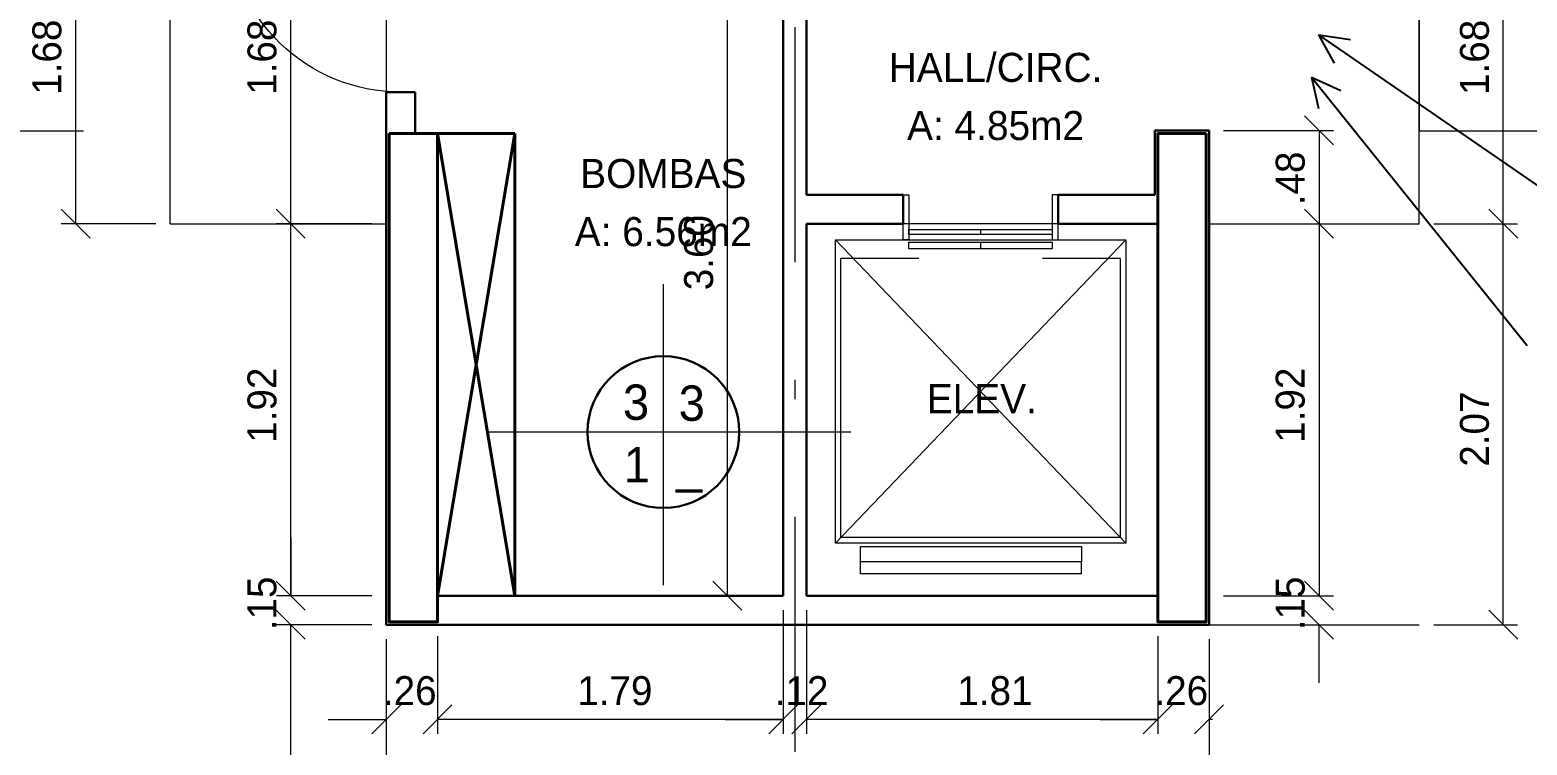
# Model space of a CAD drawing. Header units: metres. Extents: x -4.2 to 85, y -21.1 to 42.
# Drawn here: x 26.55 to 34.28, y 18.77 to 22.46 of the extents above; entities that cross this region are included whole.
import ezdxf
from ezdxf.enums import TextEntityAlignment as Align

# ---------------------------------------------------------------- set-up
doc = ezdxf.new("R2010")
doc.units = ezdxf.units.M
doc.header["$MEASUREMENT"] = 0
doc.linetypes.add('DGN Style 2', pattern=[1.517359, 0.910415, -0.606944])
doc.linetypes.add('DGN Style 4', pattern=[2.429291, 1.213887, -0.606944, 0.001517, -0.606944])
for name, color, linetype, lineweight in [('Level 1', 7, 'Continuous', 0), ('Level 23', 7, 'Continuous', 0), ('Level 24', 7, 'Continuous', 0), ('Level 28', 7, 'Continuous', 0), ('Level 29', 7, 'Continuous', 0), ('Level 31', 7, 'Continuous', 0), ('Level 42', 7, 'Continuous', 0), ('Level 8', 7, 'Continuous', 0)]:
    doc.layers.add(name, color=color, linetype=linetype, lineweight=lineweight)
doc.layers.add('Vazio', color=1, linetype='Continuous')
doc.styles.add('Style-CIVIL', font='CIVIL.shx')
doc.styles.add('Style-INTL_ENGINEERING', font='INTL_ENGINEERING.shx')
doc.dimstyles.get("Standard").update_dxf_attribs({"dimtxt": 0.18, "dimasz": 0.18, "dimexe": 0.18, "dimexo": 0.0625, "dimgap": 0.09, "dimtad": 0, "dimtih": 1, "dimtoh": 1, "dimdec": 4, "dimzin": 1, "dimdsep": 46, "dimtxsty": 'Standard', "dimcen": 0, "dimadec": 0, "dimazin": 0, "dimtfac": 1, "dimtdec": 4, "dimtofl": 0, "dimtmove": 0, "dimatfit": 3, "dimfxl": 0, "dimtolj": 1, "dimtzin": 1, "dimarcsym": 0})

# ---------------------------------------------------------------- blocks, each defined once
blk = doc.blocks.new('*D77')
at = {"layer": 'Defpoints'}
for p in [(26.7855, 23.139), (27.2738, 23.139), (26.7855, 22.299), (27.2738, 21.459)]:
    blk.add_point(p, dxfattribs=at)
at = {"layer": 'Level 23', "color": 2, "linetype": 'Continuous', "lineweight": 0}
for p, q in [((26.7109, 23.2137), (26.8601, 23.0644)), ((27.1996, 23.139), (26.7112, 23.139)), ((26.7855, 21.459), (26.7855, 23.139)), ((26.8601, 21.3844), (26.7109, 21.5337)), ((27.1996, 21.459), (26.7112, 21.459))]:
    blk.add_line(p, q, dxfattribs=at)
at = {"layer": 'Level 23', "color": 2, "linetype": 'Continuous', "lineweight": 0, "style": 'Style-INTL_ENGINEERING'}
blk.add_text('1.68', height=0.14925, rotation=90, dxfattribs=at).set_placement((26.6366, 22.1245), align=Align.MIDDLE_LEFT)
blk = doc.blocks.new('_Oblique')
at = {"color": 0, "linetype": 'ByBlock', "lineweight": -2}
blk.add_line((0.5, 0.5), (-0.5, -0.5), dxfattribs=at)
blk = doc.blocks.new('*D87')
at = {"layer": 'Defpoints'}
for p in [(30.5596, 19.5392), (32.3745, 19.4046), (30.5596, 18.9005), (31.467, 18.9005)]:
    blk.add_point(p, dxfattribs=at)
at = {"layer": 'Level 23', "color": 2, "linetype": 'Continuous', "lineweight": 0}
for p, q in [((30.5596, 19.465), (30.5596, 18.8262)), ((32.3745, 19.3304), (32.3745, 18.8262)), ((30.4849, 18.8258), (30.6342, 18.9751)), ((32.4492, 18.9751), (32.2999, 18.8258)), ((32.3745, 18.9005), (30.5596, 18.9005))]:
    blk.add_line(p, q, dxfattribs=at)
at = {"layer": 'Level 23', "color": 2, "linetype": 'Continuous', "lineweight": 0, "style": 'Style-INTL_ENGINEERING'}
blk.add_text('1.81', height=0.14925, dxfattribs=at).set_placement((31.339, 19.0493), align=Align.MIDDLE_LEFT)
blk = doc.blocks.new('*D88')
at = {"layer": 'Defpoints'}
for p in [(30.4396, 19.5392), (30.5596, 19.5392), (30.4396, 18.9005), (30.4996, 18.9005)]:
    blk.add_point(p, dxfattribs=at)
at = {"layer": 'Level 23', "color": 2, "linetype": 'Continuous', "lineweight": 0}
for p, q in [((30.4396, 19.465), (30.4396, 18.8262)), ((30.5596, 19.465), (30.5596, 18.8262)), ((30.5142, 18.9751), (30.3649, 18.8258)), ((30.4849, 18.8258), (30.6342, 18.9751)), ((30.1403, 18.9005), (30.4396, 18.9005)), ((30.603, 18.9005), (30.5596, 18.9005))]:
    blk.add_line(p, q, dxfattribs=at)
at = {"layer": 'Level 23', "color": 2, "linetype": 'Continuous', "lineweight": 0, "style": 'Style-INTL_ENGINEERING'}
blk.add_text('.12', height=0.14925, dxfattribs=at).set_placement((30.3961, 19.0493), align=Align.MIDDLE_LEFT)
blk = doc.blocks.new('*D89')
at = {"layer": 'Defpoints'}
for p in [(30.4396, 19.5392), (28.6545, 19.4046), (28.6545, 18.9005), (29.547, 18.9005)]:
    blk.add_point(p, dxfattribs=at)
at = {"layer": 'Level 23', "color": 2, "linetype": 'Continuous', "lineweight": 0}
for p, q in [((30.4396, 19.465), (30.4396, 18.8262)), ((28.6545, 19.3304), (28.6545, 18.8262)), ((28.5799, 18.8258), (28.7292, 18.9751)), ((30.5142, 18.9751), (30.3649, 18.8258)), ((30.4396, 18.9005), (28.6545, 18.9005))]:
    blk.add_line(p, q, dxfattribs=at)
at = {"layer": 'Level 23', "color": 2, "linetype": 'Continuous', "lineweight": 0, "style": 'Style-INTL_ENGINEERING'}
blk.add_text('1.79', height=0.14925, dxfattribs=at).set_placement((29.3761, 19.0493), align=Align.MIDDLE_LEFT)
blk = doc.blocks.new('*D90')
at = {"layer": 'Defpoints'}
for p in [(28.3895, 19.3892), (28.6545, 19.4046), (28.3895, 18.9005), (28.522, 18.9005)]:
    blk.add_point(p, dxfattribs=at)
at = {"layer": 'Level 23', "color": 2, "linetype": 'Continuous', "lineweight": 0}
for p, q in [((28.3895, 19.315), (28.3895, 18.8262)), ((28.6545, 19.3304), (28.6545, 18.8262)), ((28.4642, 18.9751), (28.3149, 18.8258)), ((28.5799, 18.8258), (28.7292, 18.9751)), ((28.0903, 18.9005), (28.3895, 18.9005)), ((28.6719, 18.9005), (28.6545, 18.9005))]:
    blk.add_line(p, q, dxfattribs=at)
at = {"layer": 'Level 23', "color": 2, "linetype": 'Continuous', "lineweight": 0, "style": 'Style-INTL_ENGINEERING'}
blk.add_text('.26', height=0.14925, dxfattribs=at).set_placement((28.3722, 19.0493), align=Align.MIDDLE_LEFT)
blk = doc.blocks.new('*D86')
at = {"layer": 'Defpoints'}
for p in [(32.3745, 19.4046), (32.6395, 19.3892), (32.3745, 18.9005), (32.507, 18.9005)]:
    blk.add_point(p, dxfattribs=at)
at = {"layer": 'Level 23', "color": 2, "linetype": 'Continuous', "lineweight": 0}
for p, q in [((32.3745, 19.3304), (32.3745, 18.8262)), ((32.6395, 19.315), (32.6395, 18.8262)), ((32.4492, 18.9751), (32.2999, 18.8258)), ((32.5649, 18.8258), (32.7142, 18.9751)), ((32.0753, 18.9005), (32.3745, 18.9005)), ((32.6569, 18.9005), (32.6395, 18.9005))]:
    blk.add_line(p, q, dxfattribs=at)
at = {"layer": 'Level 23', "color": 2, "linetype": 'Continuous', "lineweight": 0, "style": 'Style-INTL_ENGINEERING'}
blk.add_text('.26', height=0.14925, dxfattribs=at).set_placement((32.3572, 19.0493), align=Align.MIDDLE_LEFT)
blk = doc.blocks.new('*D118')
at = {"layer": 'Defpoints'}
for p in [(33.7253, 23.1372), (34.1588, 23.1372), (34.1588, 22.2981), (33.7253, 21.459)]:
    blk.add_point(p, dxfattribs=at)
at = {"layer": 'Level 23', "color": 2, "linetype": 'Continuous', "lineweight": 0}
for p, q in [((34.0842, 23.2119), (34.2334, 23.0626)), ((33.7995, 23.1372), (34.2331, 23.1372)), ((34.1588, 21.459), (34.1588, 23.1372)), ((34.2334, 21.3844), (34.0842, 21.5337)), ((33.7995, 21.459), (34.2331, 21.459))]:
    blk.add_line(p, q, dxfattribs=at)
at = {"layer": 'Level 23', "color": 2, "linetype": 'Continuous', "lineweight": 0, "style": 'Style-INTL_ENGINEERING'}
blk.add_text('1.68', height=0.14925, rotation=90, dxfattribs=at).set_placement((34.0099, 22.1236), align=Align.MIDDLE_LEFT)
blk = doc.blocks.new('*D117')
at = {"layer": 'Defpoints'}
for p in [(33.7253, 21.459), (34.1588, 21.459), (34.1588, 20.4241), (33.7253, 19.3892)]:
    blk.add_point(p, dxfattribs=at)
at = {"layer": 'Level 23', "color": 2, "linetype": 'Continuous', "lineweight": 0}
for p, q in [((34.0842, 21.5337), (34.2334, 21.3844)), ((33.7995, 21.459), (34.2331, 21.459)), ((34.1588, 19.3892), (34.1588, 21.459)), ((34.2334, 19.3146), (34.0842, 19.4639)), ((33.7995, 19.3892), (34.2331, 19.3892))]:
    blk.add_line(p, q, dxfattribs=at)
at = {"layer": 'Level 23', "color": 2, "linetype": 'Continuous', "lineweight": 0, "style": 'Style-INTL_ENGINEERING'}
blk.add_text('2.07', height=0.14925, rotation=90, dxfattribs=at).set_placement((34.0099, 20.205), align=Align.MIDDLE_LEFT)
blk = doc.blocks.new('*D135')
at = {"layer": 'Defpoints'}
for p in [(25.2942, 22.8468), (27.2738, 22.8468), (23.3146, 22.1596), (27.2738, 21.939)]:
    blk.add_point(p, dxfattribs=at)
at = {"layer": 'Level 23', "color": 2, "linetype": 'Continuous', "lineweight": 0}
for p, q in [((23.2399, 22.7721), (23.3892, 22.9214)), ((23.3146, 22.2339), (23.3146, 22.921)), ((27.3484, 22.9214), (27.1992, 22.7721)), ((27.2738, 22.0133), (27.2738, 22.921)), ((23.3146, 22.8468), (27.2738, 22.8468))]:
    blk.add_line(p, q, dxfattribs=at)
at = {"layer": 'Level 23', "color": 2, "linetype": 'Continuous', "lineweight": 0, "style": 'Style-INTL_ENGINEERING'}
blk.add_text('3.96', height=0.14925, dxfattribs=at).set_placement((25.0768, 22.9956), align=Align.MIDDLE_LEFT)
blk = doc.blocks.new('*D138')
at = {"layer": 'Defpoints'}
for p in [(33.7253, 22.8468), (35.7049, 22.8468), (37.6846, 22.1596), (33.7253, 21.9391)]:
    blk.add_point(p, dxfattribs=at)
at = {"layer": 'Level 23', "color": 2, "linetype": 'Continuous', "lineweight": 0}
for p, q in [((33.6507, 22.7721), (33.7999, 22.9214)), ((33.7253, 22.0133), (33.7253, 22.921)), ((37.7592, 22.9214), (37.6099, 22.7721)), ((37.6846, 22.2339), (37.6846, 22.921)), ((37.6846, 22.8468), (33.7253, 22.8468))]:
    blk.add_line(p, q, dxfattribs=at)
at = {"layer": 'Level 23', "color": 2, "linetype": 'Continuous', "lineweight": 0, "style": 'Style-INTL_ENGINEERING'}
blk.add_text('3.96', height=0.14925, dxfattribs=at).set_placement((35.4875, 22.9956), align=Align.MIDDLE_LEFT)
blk = doc.blocks.new('TerminatorOpen')
at = {"color": 0, "linetype": 'ByBlock', "lineweight": -2}
for q in [(-1, 0.5), (-1, 0), (-1, -0.5)]:
    blk.add_line((0, 0), q, dxfattribs=at)
blk = doc.blocks.new('*D195')
at = {"layer": 'Defpoints'}
for p in [(27.8964, 19.3892), (28.3895, 19.3892), (27.8964, 18.3992), (28.8642, 17.4091)]:
    blk.add_point(p, dxfattribs=at)
at = {"layer": 'Level 23', "color": 2, "linetype": 'Continuous', "lineweight": 0}
for p, q in [((27.8218, 19.4639), (27.971, 19.3146)), ((28.3153, 19.3892), (27.8222, 19.3892)), ((27.8964, 17.4091), (27.8964, 19.3892)), ((27.971, 17.3345), (27.8218, 17.4837)), ((28.79, 17.4091), (27.8222, 17.4091))]:
    blk.add_line(p, q, dxfattribs=at)
at = {"layer": 'Level 23', "color": 2, "linetype": 'Continuous', "lineweight": 0, "style": 'Style-INTL_ENGINEERING'}
blk.add_text('1.98', height=0.14925, rotation=90, dxfattribs=at).set_placement((27.7475, 18.2282), align=Align.MIDDLE_LEFT)
blk = doc.blocks.new('*D196')
at = {"layer": 'Defpoints'}
for p in [(27.8964, 19.5392), (28.3895, 19.5392), (27.8964, 19.4642), (28.3895, 19.3892)]:
    blk.add_point(p, dxfattribs=at)
at = {"layer": 'Level 23', "color": 2, "linetype": 'Continuous', "lineweight": 0}
for p, q in [((27.8964, 19.8385), (27.8964, 19.5392)), ((27.971, 19.4646), (27.8218, 19.6139)), ((28.3153, 19.5392), (27.8222, 19.5392)), ((27.8218, 19.4639), (27.971, 19.3146)), ((28.3153, 19.3892), (27.8222, 19.3892)), ((27.8964, 19.3608), (27.8964, 19.3892))]:
    blk.add_line(p, q, dxfattribs=at)
at = {"layer": 'Level 23', "color": 2, "linetype": 'Continuous', "lineweight": 0, "style": 'Style-INTL_ENGINEERING'}
blk.add_text('.15', height=0.14925, rotation=90, dxfattribs=at).set_placement((27.7475, 19.3608), align=Align.MIDDLE_LEFT)
blk = doc.blocks.new('*D197')
at = {"layer": 'Defpoints'}
for p in [(27.8964, 21.459), (28.3895, 21.459), (27.8964, 20.4991), (28.3895, 19.5392)]:
    blk.add_point(p, dxfattribs=at)
at = {"layer": 'Level 23', "color": 2, "linetype": 'Continuous', "lineweight": 0}
for p, q in [((27.8218, 21.5337), (27.971, 21.3844)), ((28.3153, 21.459), (27.8222, 21.459)), ((27.8964, 19.5392), (27.8964, 21.459)), ((27.971, 19.4646), (27.8218, 19.6139)), ((28.3153, 19.5392), (27.8222, 19.5392))]:
    blk.add_line(p, q, dxfattribs=at)
at = {"layer": 'Level 23', "color": 2, "linetype": 'Continuous', "lineweight": 0, "style": 'Style-INTL_ENGINEERING'}
blk.add_text('1.92', height=0.14925, rotation=90, dxfattribs=at).set_placement((27.7475, 20.3282), align=Align.MIDDLE_LEFT)
blk = doc.blocks.new('*D198')
at = {"layer": 'Defpoints'}
for p in [(27.2738, 23.139), (27.8964, 23.139), (27.8964, 22.299), (28.3895, 21.459)]:
    blk.add_point(p, dxfattribs=at)
at = {"layer": 'Level 23', "color": 2, "linetype": 'Continuous', "lineweight": 0}
for p, q in [((27.8218, 23.2137), (27.971, 23.0644)), ((27.3481, 23.139), (27.9707, 23.139)), ((27.8964, 21.459), (27.8964, 23.139)), ((27.971, 21.3844), (27.8218, 21.5337)), ((28.3153, 21.459), (27.8222, 21.459))]:
    blk.add_line(p, q, dxfattribs=at)
at = {"layer": 'Level 23', "color": 2, "linetype": 'Continuous', "lineweight": 0, "style": 'Style-INTL_ENGINEERING'}
blk.add_text('1.68', height=0.14925, rotation=90, dxfattribs=at).set_placement((27.7475, 22.1245), align=Align.MIDDLE_LEFT)
blk = doc.blocks.new('*D229')
at = {"layer": 'Defpoints'}
for p in [(30.1518, 23.139), (30.4395, 23.139), (30.1518, 21.3391), (30.4396, 19.5392)]:
    blk.add_point(p, dxfattribs=at)
at = {"layer": 'Level 23', "color": 2, "linetype": 'Continuous', "lineweight": 0}
for p, q in [((30.0771, 23.2137), (30.2264, 23.0644)), ((30.3653, 23.139), (30.0775, 23.139)), ((30.1518, 19.5392), (30.1518, 23.139)), ((30.2264, 19.4646), (30.0772, 19.6139)), ((30.3653, 19.5392), (30.0775, 19.5392))]:
    blk.add_line(p, q, dxfattribs=at)
at = {"layer": 'Level 23', "color": 2, "linetype": 'Continuous', "lineweight": 0, "style": 'Style-INTL_ENGINEERING'}
blk.add_text('3.60', height=0.14925, rotation=90.0003, dxfattribs=at).set_placement((30.0029, 21.1159), align=Align.MIDDLE_LEFT)
blk = doc.blocks.new('*D234')
at = {"layer": 'Defpoints'}
for p in [(32.6395, 21.459), (33.2073, 20.4991), (32.6395, 19.5392), (33.2073, 19.5392)]:
    blk.add_point(p, dxfattribs=at)
at = {"layer": 'Level 23', "color": 2, "linetype": 'Continuous', "lineweight": 0}
for p, q in [((33.1327, 21.5337), (33.2819, 21.3844)), ((32.7138, 21.459), (33.2815, 21.459)), ((33.2073, 21.459), (33.2073, 19.5392)), ((33.2819, 19.4646), (33.1327, 19.6139)), ((32.7138, 19.5392), (33.2815, 19.5392))]:
    blk.add_line(p, q, dxfattribs=at)
at = {"layer": 'Level 23', "color": 2, "linetype": 'Continuous', "lineweight": 0, "style": 'Style-INTL_ENGINEERING'}
blk.add_text('1.92', height=0.14925, rotation=90, dxfattribs=at).set_placement((33.0584, 20.3282), align=Align.MIDDLE_LEFT)
blk = doc.blocks.new('*D235')
at = {"layer": 'Defpoints'}
for p in [(32.6395, 19.5392), (33.2073, 19.4642), (32.6395, 19.3892), (33.2073, 19.3892)]:
    blk.add_point(p, dxfattribs=at)
at = {"layer": 'Level 23', "color": 2, "linetype": 'Continuous', "lineweight": 0}
for p, q in [((33.2819, 19.4646), (33.1327, 19.6139)), ((33.2073, 19.5677), (33.2073, 19.5392)), ((32.7138, 19.5392), (33.2815, 19.5392)), ((33.1327, 19.4639), (33.2819, 19.3146)), ((32.7138, 19.3892), (33.2815, 19.3892)), ((33.2073, 19.09), (33.2073, 19.3892))]:
    blk.add_line(p, q, dxfattribs=at)
at = {"layer": 'Level 23', "color": 2, "linetype": 'Continuous', "lineweight": 0, "style": 'Style-INTL_ENGINEERING'}
blk.add_text('.15', height=0.14925, rotation=90, dxfattribs=at).set_placement((33.0584, 19.3608), align=Align.MIDDLE_LEFT)
blk = doc.blocks.new('*D233')
at = {"layer": 'Defpoints'}
for p in [(32.6395, 21.9413), (33.2073, 21.7002), (32.6395, 21.459), (33.2073, 21.459)]:
    blk.add_point(p, dxfattribs=at)
at = {"layer": 'Level 23', "color": 2, "linetype": 'Continuous', "lineweight": 0}
for p, q in [((33.1327, 22.0159), (33.2819, 21.8667)), ((32.7138, 21.9413), (33.2815, 21.9413)), ((33.2073, 21.9413), (33.2073, 21.459)), ((33.2819, 21.3844), (33.1327, 21.5337)), ((32.7138, 21.459), (33.2815, 21.459))]:
    blk.add_line(p, q, dxfattribs=at)
at = {"layer": 'Level 23', "color": 2, "linetype": 'Continuous', "lineweight": 0, "style": 'Style-INTL_ENGINEERING'}
blk.add_text('.48', height=0.14925, rotation=90, dxfattribs=at).set_placement((33.0584, 21.5544), align=Align.MIDDLE_LEFT)
blk = doc.blocks.new('*D261')
at = {"layer": 'Defpoints'}
for p in [(32.6395, 19.3892), (32.6395, 18.3766), (33.887, 18.3766), (35.1345, 17.409)]:
    blk.add_point(p, dxfattribs=at)
at = {"layer": 'Level 23', "color": 2, "linetype": 'Continuous', "lineweight": 0}
for p, q in [((32.6395, 19.315), (32.6395, 18.3024)), ((32.5649, 18.302), (32.7142, 18.4512)), ((35.2091, 18.4512), (35.0598, 18.302)), ((35.1345, 17.4833), (35.1345, 18.4509)), ((35.1345, 18.3766), (32.6395, 18.3766))]:
    blk.add_line(p, q, dxfattribs=at)
at = {"layer": 'Level 23', "color": 2, "linetype": 'Continuous', "lineweight": 0, "style": 'Style-INTL_ENGINEERING'}
blk.add_text('2.49', height=0.14925, dxfattribs=at).set_placement((33.6737, 18.5255), align=Align.MIDDLE_LEFT)
blk = doc.blocks.new('*D262')
at = {"layer": 'Defpoints'}
for p in [(28.3895, 19.3892), (32.6395, 19.3892), (28.3895, 18.3766), (30.5145, 18.3766)]:
    blk.add_point(p, dxfattribs=at)
at = {"layer": 'Level 23', "color": 2, "linetype": 'Continuous', "lineweight": 0}
for p, q in [((28.3895, 19.315), (28.3895, 18.3024)), ((32.6395, 19.315), (32.6395, 18.3024)), ((28.3149, 18.302), (28.4642, 18.4512)), ((32.7142, 18.4512), (32.5649, 18.302)), ((32.6395, 18.3766), (28.3895, 18.3766))]:
    blk.add_line(p, q, dxfattribs=at)
at = {"layer": 'Level 23', "color": 2, "linetype": 'Continuous', "lineweight": 0, "style": 'Style-INTL_ENGINEERING'}
blk.add_text('4.25', height=0.14925, dxfattribs=at).set_placement((30.3018, 18.5255), align=Align.MIDDLE_LEFT)
blk = doc.blocks.new('*D263')
at = {"layer": 'Defpoints'}
for p in [(28.3895, 19.3892), (26.1642, 18.3766), (27.2769, 18.3766), (26.1642, 17.409)]:
    blk.add_point(p, dxfattribs=at)
at = {"layer": 'Level 23', "color": 2, "linetype": 'Continuous', "lineweight": 0}
for p, q in [((28.3895, 19.315), (28.3895, 18.3024)), ((26.0896, 18.302), (26.2389, 18.4512)), ((26.1642, 17.4833), (26.1642, 18.4509)), ((28.4642, 18.4512), (28.3149, 18.302)), ((28.3895, 18.3766), (26.1642, 18.3766))]:
    blk.add_line(p, q, dxfattribs=at)
at = {"layer": 'Level 23', "color": 2, "linetype": 'Continuous', "lineweight": 0, "style": 'Style-INTL_ENGINEERING'}
blk.add_text('2.23', height=0.14925, dxfattribs=at).set_placement((27.0642, 18.5255), align=Align.MIDDLE_LEFT)
blk = doc.blocks.new('INDESP_1')
at = {"layer": 'Level 29', "color": 4, "linetype": 'Continuous', "lineweight": 0}
for p, q in [((0.01506, -0.01301), (0.01506, 0.01257)), ((0, 0), (0.03099, 0))]:
    blk.add_line(p, q, dxfattribs=at)
at = {"layer": 'Level 29', "color": 4, "linetype": 'Continuous', "lineweight": 13}
blk.add_line((0.0221, 0), (0.02212, 0.00002), dxfattribs=at)
at = {"layer": 'Level 29', "color": 4, "linetype": 'Continuous', "lineweight": 30}
blk.add_circle((0.01506, -0.00001), 0.00645, dxfattribs=at)
at = {"layer": 'Level 29', "color": 4, "linetype": 'Continuous', "lineweight": 30, "style": 'Style-CIVIL'}
for s, p in [('3', (0.01162, 0.00103)), ('3', (0.01636, 0.00095)), ('1', (0.01169, -0.00428))]:
    blk.add_text(s, height=0.003, dxfattribs=at).set_placement(p)
blk.add_attdef('INDESP_1_379101', (0.01613, -0.00428), '', height=0.003, dxfattribs=at)
blk = doc.blocks.new('ELEV1')
at = {"color": 7, "linetype": 'Continuous', "lineweight": 30}
for p, q in [((-0.4, 0), (-0.4, 0.15)), ((0.4, 0), (0.4, 0.15))]:
    blk.add_line(p, q, dxfattribs=at)
at = {"color": 7, "linetype": 'Continuous', "lineweight": 0}
blk.add_line((-0.4, 0), (0.4, 0), dxfattribs=at)
at = {"color": 120, "linetype": 'Continuous', "lineweight": 0}
for p, q in [((-0.37, -0.03), (-0.37, -0.055)), ((0.37, -0.03), (-0.37, -0.03)), ((-0.37, -0.055), (0.37, -0.055)), ((0, -0.03), (0, -0.055)), ((0.37, -0.055), (0.37, -0.03)), ((0.75, -1.6489), (-0.75, -0.0827)), ((0.75, -0.0827), (-0.75, -1.6489)), ((-0.37, -0.095), (-0.37, -0.13)), ((0.37, -0.095), (-0.37, -0.095)), ((-0.37, -0.13), (0.37, -0.13)), ((0, -0.095), (0, -0.13)), ((0.37, -0.13), (0.37, -0.095)), ((-0.7213, -0.18), (-0.7213, -1.6202)), ((-0.7213, -0.18), (-0.32, -0.18)), ((0.32, -0.18), (0.7213, -0.18)), ((0.7213, -1.6202), (0.7213, -0.18)), ((-0.7213, -1.6202), (0.7213, -1.6202)), ((-0.5212, -1.8076), (-0.5213, -1.7452)), ((0.6213, -1.8076), (0.6213, -1.7451)), ((-0.5212, -1.8076), (0.6213, -1.8076))]:
    blk.add_line(p, q, dxfattribs=at)
at = {"color": 120, "linetype": 'Continuous', "lineweight": 0, "flags": 128}
for points in [[(-0.37, -0.0827), (-0.4, -0.0827), (-0.4, 0.15), (-0.37, 0.15)], [(0.37, -0.0826), (0.4, -0.0826), (0.4, 0.15), (0.37, 0.15)], [(-0.75, -1.6489), (0.75, -1.6489), (0.75, -0.0827), (-0.75, -0.0827)], [(-0.5213, -1.7452), (0.6213, -1.7451), (0.6212, -1.6651), (-0.5212, -1.6652)]]:
    blk.add_lwpolyline(points, close=True, dxfattribs=at)
blk = doc.blocks.new('P80D')
at = {"color": 7, "linetype": 'Continuous', "lineweight": 13}
for p, q in [((0.035, 0.975), (0.01, 0.975)), ((0.01, 0.975), (0.01, 0.075)), ((0.035, 0.075), (0.035, 0.975)), ((0.01, 0.075), (0.035, 0.075))]:
    blk.add_line(p, q, dxfattribs=at)
at = {"color": 7, "linetype": 'Continuous', "lineweight": 30}
for p, q in [((0, 0), (0, 0.15)), ((0.9, 0), (0.9, 0.15))]:
    blk.add_line(p, q, dxfattribs=at)
at = {"color": 7, "linetype": 'Continuous', "lineweight": 13}
blk.add_ellipse((-0.0046, 0.0749), major_axis=(0.9046, 0), ratio=0.995042, start_param=6.283183, end_param=7.810215, dxfattribs=at)

msp = doc.modelspace()

# ---------------------------------------------------------------- linework, layer by layer
at = {"layer": 'Level 1', "color": 3, "linetype": 'DGN Style 4', "lineweight": 0}
msp.add_line((30.4996, 27.5301), (30.4996, 11.4338), dxfattribs=at)
at = {"layer": 'Level 23', "color": 2, "linetype": 'DGN Style 4', "lineweight": 0}
msp.add_line((32.6395, 19.3892), (33.7253, 19.3892), dxfattribs=at)
at = {"layer": 'Level 31', "color": 30, "linetype": 'Continuous', "lineweight": 0}
for p, q in [((27.2738, 21.459), (27.2738, 23.139)), ((33.7253, 21.459), (33.7253, 23.1372)), ((27.2738, 21.459), (28.3895, 21.459)), ((32.6395, 21.459), (33.7253, 21.459))]:
    msp.add_line(p, q, dxfattribs=at)
at = {"layer": 'Level 42', "color": 7, "linetype": 'Continuous', "lineweight": 30}
for p, q in [((30.4396, 19.5392), (30.4395, 23.139)), ((30.5596, 21.609), (30.5595, 23.139)), ((28.3895, 19.3892), (28.3895, 22.1391)), ((28.3895, 22.1391), (28.5395, 22.139)), ((28.5395, 22.139), (28.5395, 21.9246)), ((32.3595, 21.9413), (32.6395, 21.9413)), ((32.3595, 21.9413), (32.3595, 21.609)), ((32.6395, 21.9413), (32.6395, 19.3892)), ((30.5595, 21.609), (31.0596, 21.609)), ((31.8596, 21.609), (32.3595, 21.609)), ((30.5596, 19.5392), (30.5595, 21.459)), ((30.5595, 21.459), (31.0596, 21.459)), ((31.8596, 21.459), (32.3745, 21.459)), ((30.4396, 19.5392), (28.6545, 19.5392)), ((32.3745, 19.5392), (30.5596, 19.5392)), ((32.6395, 19.3892), (28.3895, 19.3892))]:
    msp.add_line(p, q, dxfattribs=at)
at = {"layer": 'Level 42', "color": 7, "linetype": 'Continuous', "lineweight": 0}
msp.add_line((28.3895, 23.039), (28.3895, 22.1391), dxfattribs=at)
at = {"layer": 'Level 42', "color": 2, "linetype": 'Continuous', "lineweight": 40, "flags": 128}
for points in [[(28.4045, 21.9246), (28.6545, 21.9246), (28.6545, 19.4046), (28.4045, 19.4046)], [(32.6245, 21.9246), (32.3745, 21.9246), (32.3745, 19.4046), (32.6245, 19.4046)]]:
    msp.add_lwpolyline(points, close=True, dxfattribs=at)
at = {"layer": 'Level 8', "color": 7, "linetype": 'DGN Style 2', "lineweight": 0, "flags": 128}
msp.add_lwpolyline([(33.7253, 21.9391), (38.0346, 21.939), (38.0346, 22.689), (46.8646, 22.689), (46.8646, 21.289), (50.6245, 21.289), (50.6245, 14.579), (49.9246, 14.579), (49.9246, 14.079), (49.3745, 13.529), (39.8467, 13.529), (39.2267, 12.909), (31.9114, 12.909), (31.6938, 13.1263), (29.3053, 13.1263), (29.0877, 12.909), (21.7724, 12.909), (21.1524, 13.529), (11.6245, 13.529), (11.0746, 14.079), (11.0746, 14.579), (10.3745, 14.579), (10.3745, 21.289), (14.1346, 21.289), (14.1346, 22.689), (22.9645, 22.689), (22.9645, 21.939), (27.2738, 21.939), (27.2738, 26.7246), (33.7241, 26.7246), (33.7253, 21.9391)], dxfattribs=at)
at = {"layer": 'Vazio', "lineweight": 40}
for p, q in [((28.6545, 21.9246), (29.0545, 21.9246)), ((29.0545, 21.9246), (28.6545, 19.5392)), ((29.0545, 19.5392), (28.6545, 21.9246)), ((29.0545, 21.9246), (29.0545, 19.5392))]:
    msp.add_line(p, q, dxfattribs=at)

# ---------------------------------------------------------------- block references
at = {"layer": 'Level 29', "color": 4, "linetype": 'Continuous', "lineweight": 30, "xscale": 60.75003259634549, "yscale": 60.75003259634549, "zscale": 60.75003259634549}
msp.add_blockref('INDESP_1', (28.9062, 20.3844), dxfattribs=at).add_auto_attribs({'INDESP_1_379101': '_'})
at = {"layer": 'Level 42', "color": 172, "linetype": 'Continuous', "lineweight": 0, "yscale": -0.9999999999999998, "rotation": 270.0002668047177}
msp.add_blockref('P80D', (28.5395, 23.039), dxfattribs=at)
at = {"layer": 'Level 42', "color": 120, "linetype": 'Continuous', "lineweight": 0, "xscale": 1.000000000097578, "yscale": -1.000000000097578, "rotation": 179.999199585847}
msp.add_blockref('ELEV1', (31.4596, 21.4591), dxfattribs=at)

# ---------------------------------------------------------------- texts
at = {"layer": 'Level 24', "color": 2, "linetype": 'Continuous', "lineweight": 13, "char_height": 0.15, "attachment_point": 5, "line_spacing_factor": 1.200006, "style": 'Style-INTL_ENGINEERING'}
for s, insert in [('HALL/CIRC.\\PA: 4.85m2\\P', (31.5368, 22.1152)), ('BOMBAS\\PA: 6.56m2\\P', (29.8205, 21.5676)), ('ELEV.\\P', (31.4658, 20.5562))]:
    msp.add_mtext(s, dxfattribs=dict(at, insert=insert))

# ---------------------------------------------------------------- dimensions: what is measured, and where the dimension line sits
at = {"layer": 'Level 23', "color": 2, "linetype": 'Continuous', "lineweight": 0}
for base, p1, p2, angle, override, picture, middle in [((26.7855, 23.139), (27.2738, 21.459), (27.2738, 23.139), 90, {"dimtxt": 0.14925, "dimasz": 0.14925, "dimexe": 0.07425, "dimexo": 0.07425, "dimgap": 0.07425, "dimtad": 1, "dimtih": 0, "dimtoh": 0, "dimdec": 2, "dimzin": 7, "dimtxsty": 'Style-INTL_ENGINEERING', "dimblk": 'Oblique', "dimclre": 2, "dimtdec": 2, "dimatfit": 1, "dimtolj": 0, "dimtzin": 7, "dimlwe": 0}, '*D77', (26.7855, 22.299)), ((27.8964, 23.139), (28.3895, 21.459), (27.2738, 23.139), 90, {"dimtxt": 0.14925, "dimasz": 0.14925, "dimexe": 0.07425, "dimexo": 0.07425, "dimgap": 0.07425, "dimtad": 1, "dimtih": 0, "dimtoh": 0, "dimdec": 2, "dimzin": 7, "dimtxsty": 'Style-INTL_ENGINEERING', "dimblk": 'Oblique', "dimclre": 2, "dimtdec": 2, "dimatfit": 1, "dimtolj": 0, "dimtzin": 7, "dimlwe": 0}, '*D198', (27.8964, 22.299)), ((30.1518, 23.139), (30.4396, 19.5392), (30.4395, 23.139), 90.0003, {"dimtxt": 0.14925, "dimasz": 0.14925, "dimexe": 0.07425, "dimexo": 0.07425, "dimgap": 0.07425, "dimtad": 1, "dimtih": 0, "dimtoh": 0, "dimdec": 2, "dimzin": 7, "dimtxsty": 'Style-INTL_ENGINEERING', "dimblk": 'Oblique', "dimclre": 2, "dimtdec": 2, "dimatfit": 1, "dimtolj": 0, "dimtzin": 7, "dimlwe": 0}, '*D229', (30.1518, 21.3391)), ((34.1588, 23.1372), (33.7253, 21.459), (33.7253, 23.1372), 90, {"dimtxt": 0.14925, "dimasz": 0.14925, "dimexe": 0.07425, "dimexo": 0.07425, "dimgap": 0.07425, "dimtad": 1, "dimtih": 0, "dimtoh": 0, "dimdec": 2, "dimzin": 7, "dimtxsty": 'Style-INTL_ENGINEERING', "dimblk": 'Oblique', "dimclre": 2, "dimtdec": 2, "dimatfit": 1, "dimtolj": 0, "dimtzin": 7, "dimlwe": 0}, '*D118', (34.1588, 22.2981)), ((33.7253, 22.8468), (37.6846, 22.1596), (33.7253, 21.9391), 180, {"dimtxt": 0.14925, "dimasz": 0.14925, "dimexe": 0.07425, "dimexo": 0.07425, "dimgap": 0.07425, "dimtad": 1, "dimtih": 0, "dimtoh": 0, "dimdec": 2, "dimzin": 7, "dimtxsty": 'Style-INTL_ENGINEERING', "dimblk": 'Oblique', "dimclre": 2, "dimtdec": 2, "dimatfit": 1, "dimtolj": 0, "dimtzin": 7, "dimlwe": 0}, '*D138', (35.7049, 22.8468)), ((33.2073, 21.459), (32.6395, 21.9413), (32.6395, 21.459), 270, {"dimtxt": 0.14925, "dimasz": 0.14925, "dimexe": 0.07425, "dimexo": 0.07425, "dimgap": 0.07425, "dimtad": 1, "dimtih": 0, "dimtoh": 0, "dimdec": 2, "dimzin": 7, "dimtxsty": 'Style-INTL_ENGINEERING', "dimblk": 'Oblique', "dimclre": 2, "dimtdec": 2, "dimatfit": 1, "dimfrac": 2, "dimtolj": 0, "dimtzin": 7, "dimlwe": 0}, '*D233', (33.2073, 21.7002)), ((27.8964, 21.459), (28.3895, 19.5392), (28.3895, 21.459), 90, {"dimtxt": 0.14925, "dimasz": 0.14925, "dimexe": 0.07425, "dimexo": 0.07425, "dimgap": 0.07425, "dimtad": 1, "dimtih": 0, "dimtoh": 0, "dimdec": 2, "dimzin": 7, "dimtxsty": 'Style-INTL_ENGINEERING', "dimblk": 'Oblique', "dimclre": 2, "dimtdec": 2, "dimatfit": 1, "dimtolj": 0, "dimtzin": 7, "dimlwe": 0}, '*D197', (27.8964, 20.4991)), ((33.2073, 19.5392), (32.6395, 21.459), (32.6395, 19.5392), 270, {"dimtxt": 0.14925, "dimasz": 0.14925, "dimexe": 0.07425, "dimexo": 0.07425, "dimgap": 0.07425, "dimtad": 1, "dimtih": 0, "dimtoh": 0, "dimdec": 2, "dimzin": 7, "dimtxsty": 'Style-INTL_ENGINEERING', "dimblk": 'Oblique', "dimclre": 2, "dimtdec": 2, "dimatfit": 1, "dimfrac": 2, "dimtolj": 0, "dimtzin": 7, "dimlwe": 0}, '*D234', (33.2073, 20.4991)), ((34.1588, 21.459), (33.7253, 19.3892), (33.7253, 21.459), 90, {"dimtxt": 0.14925, "dimasz": 0.14925, "dimexe": 0.07425, "dimexo": 0.07425, "dimgap": 0.07425, "dimtad": 1, "dimtih": 0, "dimtoh": 0, "dimdec": 2, "dimzin": 7, "dimtxsty": 'Style-INTL_ENGINEERING', "dimblk": 'Oblique', "dimclre": 2, "dimtdec": 2, "dimatfit": 1, "dimtolj": 0, "dimtzin": 7, "dimlwe": 0}, '*D117', (34.1588, 20.4241)), ((28.6545, 18.9005), (30.4396, 19.5392), (28.6545, 19.4046), 180, {"dimtxt": 0.14925, "dimasz": 0.14925, "dimexe": 0.07425, "dimexo": 0.07425, "dimgap": 0.07425, "dimtad": 1, "dimtih": 0, "dimtoh": 0, "dimdec": 2, "dimzin": 7, "dimtxsty": 'Style-INTL_ENGINEERING', "dimblk": 'Oblique', "dimclre": 2, "dimtdec": 2, "dimatfit": 1, "dimtolj": 0, "dimtzin": 7, "dimlwe": 0}, '*D89', (29.547, 18.9005)), ((30.5596, 18.9005), (32.3745, 19.4046), (30.5596, 19.5392), 180, {"dimtxt": 0.14925, "dimasz": 0.14925, "dimexe": 0.07425, "dimexo": 0.07425, "dimgap": 0.07425, "dimtad": 1, "dimtih": 0, "dimtoh": 0, "dimdec": 2, "dimzin": 7, "dimtxsty": 'Style-INTL_ENGINEERING', "dimblk": 'Oblique', "dimclre": 2, "dimtdec": 2, "dimatfit": 1, "dimtolj": 0, "dimtzin": 7, "dimlwe": 0}, '*D87', (31.467, 18.9005)), ((27.8964, 19.3892), (28.8642, 17.4091), (28.3895, 19.3892), 90, {"dimtxt": 0.14925, "dimasz": 0.14925, "dimexe": 0.07425, "dimexo": 0.07425, "dimgap": 0.07425, "dimtad": 1, "dimtih": 0, "dimtoh": 0, "dimdec": 2, "dimzin": 7, "dimtxsty": 'Style-INTL_ENGINEERING', "dimblk": 'Oblique', "dimclre": 2, "dimtdec": 2, "dimatfit": 1, "dimtolj": 0, "dimtzin": 7, "dimlwe": 0}, '*D195', (27.8964, 18.3992)), ((26.1642, 18.3766), (28.3895, 19.3892), (26.1642, 17.409), 180, {"dimtxt": 0.14925, "dimasz": 0.14925, "dimexe": 0.07425, "dimexo": 0.07425, "dimgap": 0.07425, "dimtad": 1, "dimtih": 0, "dimtoh": 0, "dimdec": 2, "dimzin": 7, "dimtxsty": 'Style-INTL_ENGINEERING', "dimblk": 'Oblique', "dimclre": 2, "dimtdec": 2, "dimatfit": 1, "dimtolj": 0, "dimtzin": 7, "dimlwe": 0}, '*D263', (27.2769, 18.3766)), ((28.3895, 18.3766), (32.6395, 19.3892), (28.3895, 19.3892), 180, {"dimtxt": 0.14925, "dimasz": 0.14925, "dimexe": 0.07425, "dimexo": 0.07425, "dimgap": 0.07425, "dimtad": 1, "dimtih": 0, "dimtoh": 0, "dimdec": 2, "dimzin": 7, "dimtxsty": 'Style-INTL_ENGINEERING', "dimblk": 'Oblique', "dimclre": 2, "dimtdec": 2, "dimatfit": 1, "dimtolj": 0, "dimtzin": 7, "dimlwe": 0}, '*D262', (30.5145, 18.3766)), ((32.63953, 18.37661), (35.13446, 17.40903), (32.63953, 19.38924), 180, {"dimtxt": 0.14925, "dimasz": 0.14925, "dimexe": 0.07425, "dimexo": 0.07425, "dimgap": 0.07425, "dimtad": 1, "dimtih": 0, "dimtoh": 0, "dimdec": 2, "dimzin": 7, "dimtxsty": 'Style-INTL_ENGINEERING', "dimblk": 'Oblique', "dimclre": 2, "dimtdec": 2, "dimatfit": 1, "dimtolj": 0, "dimtzin": 7, "dimlwe": 0}, '*D261', (33.88699, 18.37661))]:
    dim = msp.add_linear_dim(base=base, p1=p1, p2=p2, angle=angle, dimstyle='Standard', override=override, dxfattribs=at)
    dim.commit()
    dim.dimension.update_dxf_attribs({"geometry": picture, "text_midpoint": middle})
dim = msp.add_linear_dim(base=(27.2738, 22.8468), p1=(23.3146, 22.1596), p2=(27.2738, 21.939), dimstyle='Standard', override={"dimtxt": 0.14925, "dimasz": 0.14925, "dimexe": 0.07425, "dimexo": 0.07425, "dimgap": 0.07425, "dimtad": 1, "dimtih": 0, "dimtoh": 0, "dimdec": 2, "dimzin": 7, "dimtxsty": 'Style-INTL_ENGINEERING', "dimblk": 'Oblique', "dimclre": 2, "dimtdec": 2, "dimatfit": 1, "dimtolj": 0, "dimtzin": 7, "dimlwe": 0}, dxfattribs=at)
dim.commit()
dim.dimension.update_dxf_attribs({"geometry": '*D135', "text_midpoint": (25.2942, 22.8468)})
for base, p1, p2, angle, override, picture, middle in [((27.8964, 19.5392), (28.3895, 19.3892), (28.3895, 19.5392), 90, {"dimtxt": 0.14925, "dimasz": 0.14925, "dimexe": 0.07425, "dimexo": 0.07425, "dimgap": 0.07425, "dimtad": 1, "dimtih": 0, "dimtoh": 0, "dimdec": 2, "dimzin": 7, "dimtxsty": 'Style-INTL_ENGINEERING', "dimblk": 'Oblique', "dimclre": 2, "dimtdec": 2, "dimatfit": 1, "dimtolj": 0, "dimtzin": 7, "dimlwe": 0}, '*D196', (27.8964, 19.4642)), ((33.2073, 19.3892), (32.6395, 19.5392), (32.6395, 19.3892), 270, {"dimtxt": 0.14925, "dimasz": 0.14925, "dimexe": 0.07425, "dimexo": 0.07425, "dimgap": 0.07425, "dimtad": 1, "dimtih": 0, "dimtoh": 0, "dimdec": 2, "dimzin": 7, "dimtxsty": 'Style-INTL_ENGINEERING', "dimblk": 'Oblique', "dimclre": 2, "dimtdec": 2, "dimatfit": 1, "dimfrac": 2, "dimtolj": 0, "dimtzin": 7, "dimlwe": 0}, '*D235', (33.2073, 19.4642)), ((30.4396, 18.9005), (30.5596, 19.5392), (30.4396, 19.5392), 180, {"dimtxt": 0.14925, "dimasz": 0.14925, "dimexe": 0.07425, "dimexo": 0.07425, "dimgap": 0.07425, "dimtad": 1, "dimtih": 0, "dimtoh": 0, "dimdec": 2, "dimzin": 7, "dimtxsty": 'Style-INTL_ENGINEERING', "dimblk": 'Oblique', "dimclre": 2, "dimtdec": 2, "dimatfit": 1, "dimtolj": 0, "dimtzin": 7, "dimlwe": 0}, '*D88', (30.4996, 18.9005)), ((28.3895259, 18.9004541), (28.6545256, 19.4046291), (28.3895259, 19.3892441), 180, {"dimtxt": 0.14925, "dimasz": 0.14925, "dimexe": 0.07425, "dimexo": 0.07425, "dimgap": 0.07425, "dimtad": 1, "dimtih": 0, "dimtoh": 0, "dimdec": 2, "dimzin": 7, "dimtxsty": 'Style-INTL_ENGINEERING', "dimblk": 'Oblique', "dimclre": 2, "dimtdec": 2, "dimatfit": 1, "dimtolj": 0, "dimtzin": 7, "dimlwe": 0}, '*D90', (28.5220258, 18.9004541)), ((32.374526, 18.900454), (32.639525, 19.389244), (32.374526, 19.404629), 180, {"dimtxt": 0.14925, "dimasz": 0.14925, "dimexe": 0.07425, "dimexo": 0.07425, "dimgap": 0.07425, "dimtad": 1, "dimtih": 0, "dimtoh": 0, "dimdec": 2, "dimzin": 7, "dimtxsty": 'Style-INTL_ENGINEERING', "dimblk": 'Oblique', "dimclre": 2, "dimtdec": 2, "dimatfit": 1, "dimtolj": 0, "dimtzin": 7, "dimlwe": 0}, '*D86', (32.507026, 18.900454))]:
    dim = msp.add_linear_dim(base=base, p1=p1, p2=p2, angle=angle, dimstyle='Standard', override=override, dxfattribs=at)
    dim.commit()
    dim.dimension.update_dxf_attribs({"geometry": picture, "text_midpoint": middle, "dimtype": 160})

# ---------------------------------------------------------------- leaders
at = {"layer": 'Level 24', "color": 2, "linetype": 'Continuous', "lineweight": 13}
msp.add_leader([(33.2042, 22.4337), (34.415, 21.6023)], dimstyle='Standard', override={"dimtxt": 0.14925, "dimasz": 0.14925, "dimgap": 0, "dimtad": 1, "dimtxsty": 'Style-INTL_ENGINEERING', "dimldrblk": 'TerminatorOpen'}, dxfattribs=at)
at = {"layer": 'Level 28', "color": 4, "linetype": 'Continuous', "lineweight": 0}
msp.add_leader([(33.1688, 22.2163), (34.2819, 20.8306)], dimstyle='Standard', override={"dimtxt": 0.14925, "dimasz": 0.14925, "dimgap": 0, "dimtad": 1, "dimtxsty": 'Style-INTL_ENGINEERING', "dimldrblk": 'TerminatorOpen'}, dxfattribs=at)

doc.saveas('drawing.dxf')
